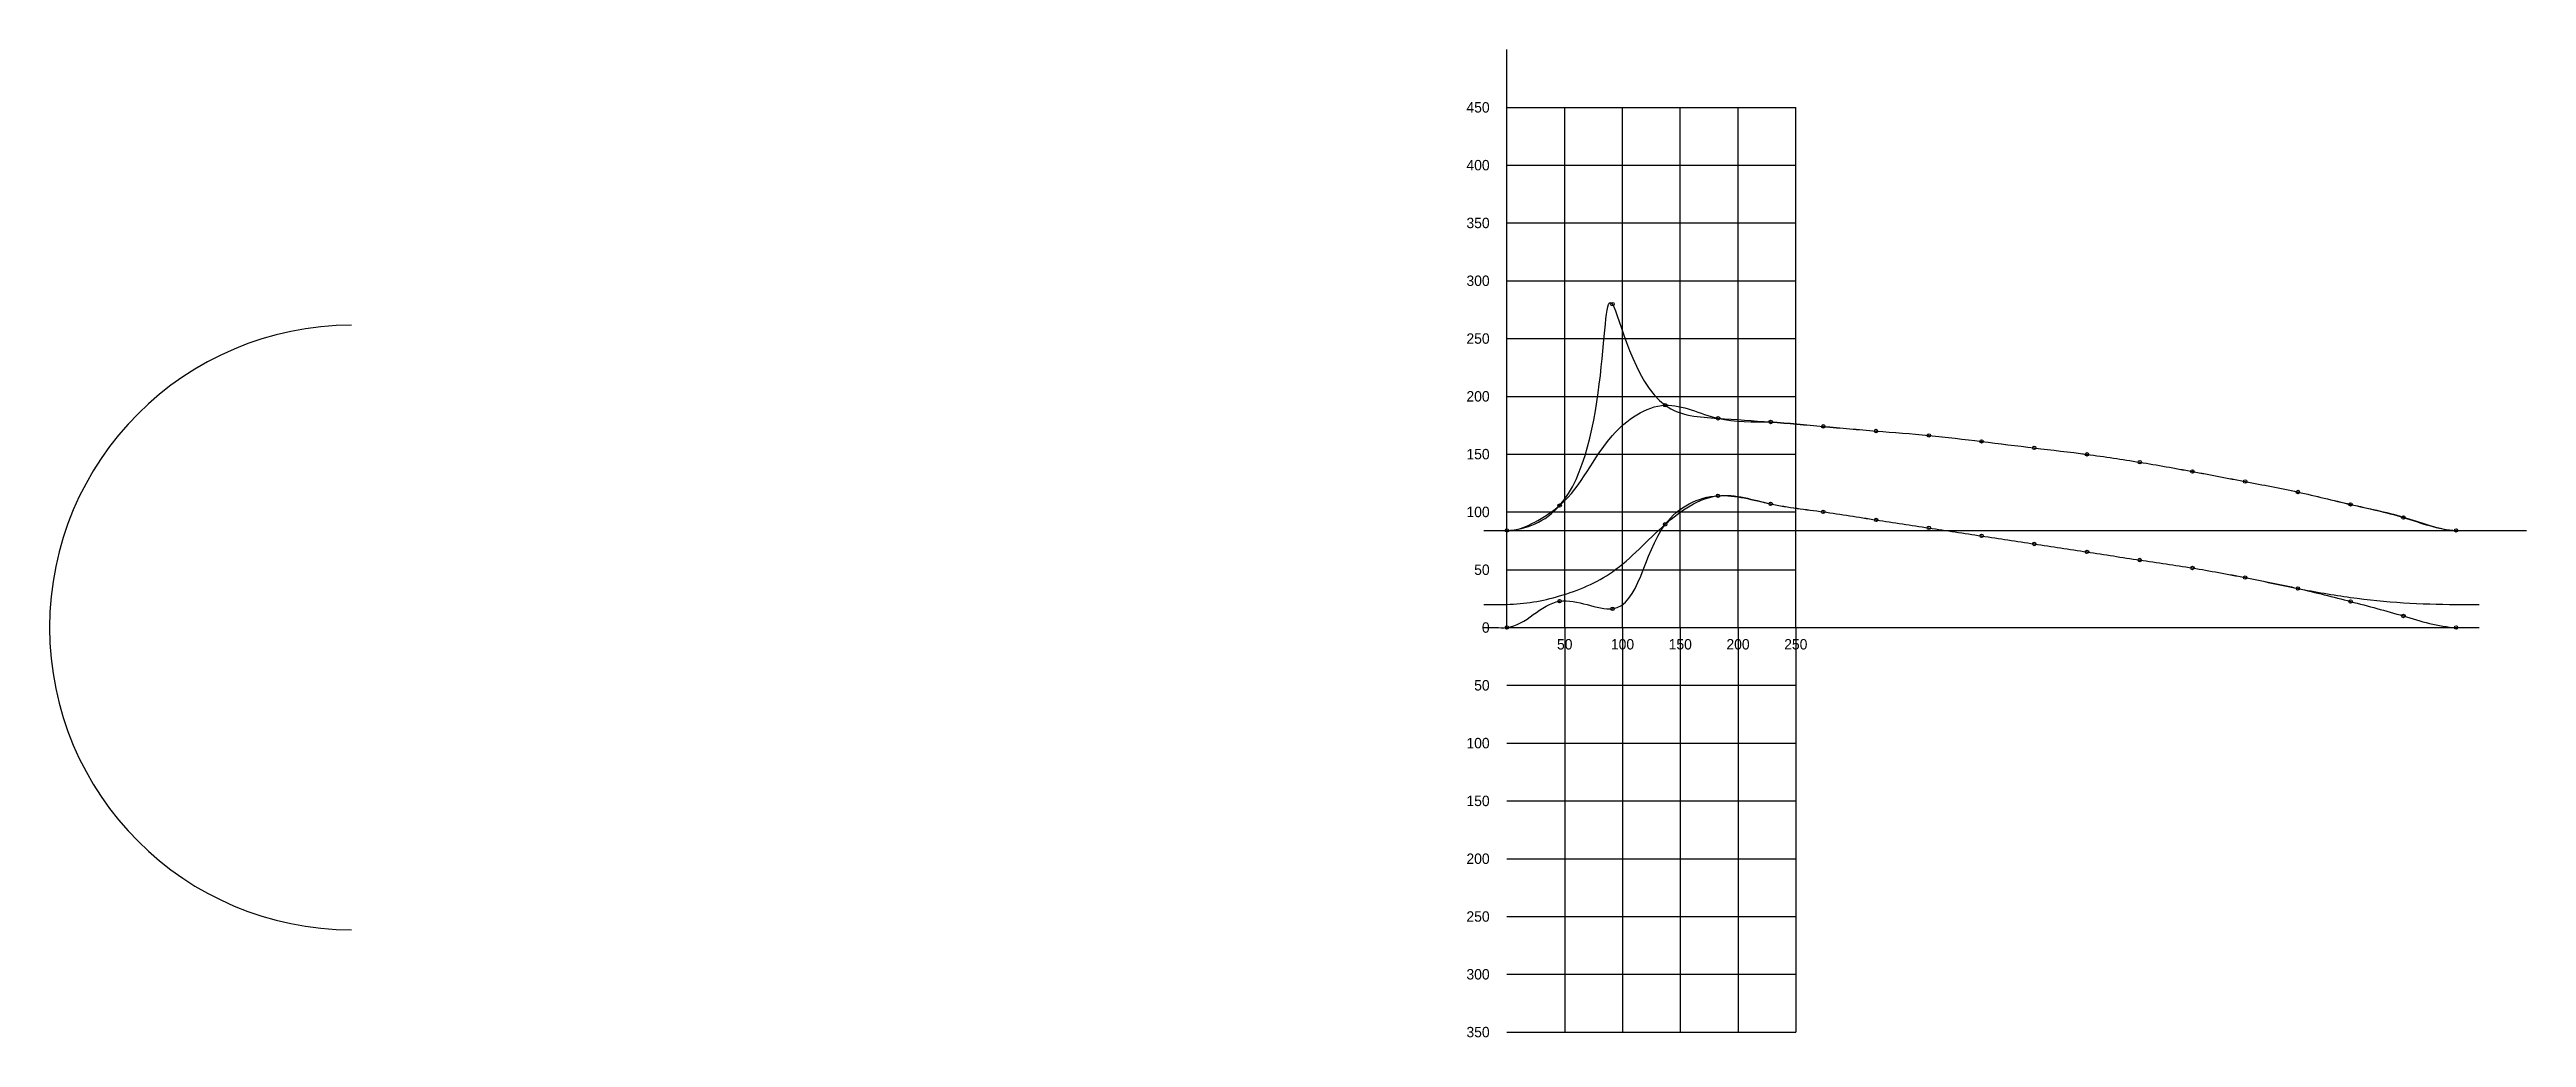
# Model space of a CAD drawing. Header units: millimetres. Extents: x -262 to 1882, y -355 to 500.
import ezdxf
from ezdxf.enums import TextEntityAlignment as Align

# ---------------------------------------------------------------- set-up
doc = ezdxf.new("R2010")
doc.units = ezdxf.units.MM
doc.layers.get('0').update_dxf_attribs({"color": 1})
for name, color, linetype in [('d', 7, 'Continuous'), ('l-b', 3, 'Continuous'), ('l-s', 4, 'Continuous')]:
    doc.layers.add(name, color=color, linetype=linetype)
doc.styles.add('t', font='es_win.shx', dxfattribs={"bigfont": 'my_b_f.shx'})

# ---------------------------------------------------------------- blocks, each defined once
blk = doc.blocks.new('ci-01')
at = {"color": 0}
for radius in [1, 0.1]:
    blk.add_circle((0, 0), radius, dxfattribs=at)

msp = doc.modelspace()

# ---------------------------------------------------------------- linework, layer by layer
for p, q in [((1000, 0), (1000, 500)), ((1000, 450), (1250, 450)), ((1050, 0), (1050, 450)), ((1100, 0), (1100, 450)), ((1150, 0), (1150, 450)), ((1200, 0), (1200, 450)), ((1250, 0), (1250, 450)), ((1000, 400), (1250, 400)), ((1000, 350), (1250, 350)), ((1000, 300), (1250, 300)), ((1000, 250), (1250, 250)), ((1000, 200), (1250, 200)), ((1000, 150), (1250, 150)), ((1000, 100), (1250, 100)), ((1000, 50), (1250, 50)), ((1050, 0), (1050, -350)), ((1100, 0), (1100, -350)), ((1150, 0), (1150, -350)), ((1200, 0), (1200, -350)), ((1250, 0), (1250, -350)), ((1000, -50), (1250, -50)), ((1000, -100), (1250, -100)), ((1000, -150), (1250, -150)), ((1000, -200), (1250, -200)), ((1000, -250), (1250, -250)), ((1000, -300), (1250, -300)), ((1000, -350), (1250, -350))]:
    msp.add_line(p, q)
msp.add_lwpolyline([(0, 261.5, 1), (0, -261.5)], format="xyb")
at = {"layer": 'l-s'}
for p, q in [((980, 84), (1882.4, 84)), ((1000, 0), (1821.5, 0))]:
    msp.add_line(p, q, dxfattribs=at)
for points in [[(980, 84), (990, 84), (1000, 84), (1045.6, 105.5), (1091.3, 279.7), (1136.9, 192.3), (1182.6, 181), (1228.2, 177.8), (1273.8, 174), (1319.5, 170), (1365.1, 166.2), (1410.8, 161), (1456.4, 155.4), (1502, 149.8), (1547.7, 143), (1593.3, 135), (1639, 126.3), (1684.6, 117.2), (1730.2, 106.5), (1775.9, 95.2), (1821.5, 84), (1831.5, 84), (1841.5, 84)], [(980, 0), (990, 0), (1000, 0), (1045.6, 22.8), (1091.3, 16.2), (1136.9, 89.3), (1182.6, 114), (1228.2, 107), (1273.8, 100.1), (1319.5, 93.1), (1365.1, 86.2), (1410.8, 79.3), (1456.4, 72.3), (1502, 65.4), (1547.7, 58.4), (1593.3, 51.5), (1639, 43.2), (1684.6, 33.8), (1730.2, 22.5), (1775.9, 10), (1821.5, 0), (1831.5, 0), (1841.5, 0)]]:
    msp.add_spline(points, degree=3, dxfattribs=at)
at = {"layer": 'l-s', "color": 40, "true_color": 0xf8d731}
msp.add_open_spline([(980, 84), (987.2, 84), (1001.5, 84), (1010.8, 83.8), (1060.5, 108), (1079.4, 162.6), (1135, 202.2), (1181.8, 176.6), (1228.3, 179.1), (1273.8, 173.7), (1319.5, 169.9), (1365.2, 166.6), (1410.8, 161), (1456.4, 155.3), (1502.1, 150.1), (1547.8, 143.2), (1593.4, 135.1), (1639, 126.2), (1684.8, 117.7), (1729.9, 106.1), (1775.5, 97.1), (1809.6, 84), (1821.5, 84), (1832.3, 84), (1841.5, 84)], degree=3, knots=[0, 0, 0, 0, 10, 20, 69.247258, 145.106165, 197.735442, 244.753879, 290.506273, 336.304553, 382.119841, 427.918161, 473.853775, 519.836407, 565.819029, 611.963168, 658.299397, 704.7615, 751.300259, 798.178144, 844.506498, 890.173046, 900.173046, 910.173046, 910.173046, 910.173046, 910.173046], dxfattribs=at)
at = {"layer": 'l-s', "color": 32, "true_color": 0xcd6928}
msp.add_spline([(980, 20), (990, 20), (1000, 20), (1045.6, 27.3), (1091.3, 48.2), (1136.9, 89.3), (1182.6, 114), (1228.2, 107), (1273.8, 100.1), (1319.5, 93.1), (1365.1, 86.2), (1410.8, 79.3), (1456.4, 72.3), (1502, 65.4), (1547.7, 58.4), (1593.3, 51.5), (1639, 43.2), (1684.6, 33.8), (1730.2, 26.1), (1775.9, 21.4), (1821.5, 20), (1831.5, 20), (1841.5, 20)], degree=3, dxfattribs=at)

# ---------------------------------------------------------------- block references
at = {"layer": 'l-b', "xscale": 1.5, "yscale": 1.5, "zscale": 1.5}
for p in [(1091.3, 279.7), (1136.9, 192.3), (1182.6, 181), (1228.2, 177.8), (1273.8, 174), (1319.5, 170), (1365.1, 166.2), (1410.8, 161), (1456.4, 155.4), (1502, 149.8), (1547.7, 143), (1593.3, 135), (1639, 126.3), (1684.6, 117.2), (1730.2, 106.5), (1045.6, 105.5), (1775.9, 95.2), (1000, 84), (1821.5, 84)]:
    msp.add_blockref('ci-01', p, dxfattribs=at)
at = {"layer": 'l-s', "xscale": 1.5, "yscale": 1.5, "zscale": 1.5}
for p in [(1182.6, 114), (1228.2, 107), (1136.9, 89.3), (1273.8, 100.1), (1319.5, 93.1), (1365.1, 86.2), (1410.8, 79.3), (1456.4, 72.3), (1502, 65.4), (1547.7, 58.4), (1593.3, 51.5), (1639, 43.2), (1045.6, 22.8), (1684.6, 33.8), (1730.2, 22.5), (1000, 0), (1091.3, 16.2), (1775.9, 10), (1821.5, 0)]:
    msp.add_blockref('ci-01', p, dxfattribs=at)

# ---------------------------------------------------------------- texts
at = {"layer": 'd', "color": 74, "style": 't'}
for s, p in [('450', (985, 450)), ('400', (985, 400)), ('350', (985, 350)), ('300', (985, 300)), ('250', (985, 250)), ('200', (985, 200)), ('150', (985, 150)), ('100', (985, 100)), ('50', (985, 50)), ('0', (985, 0)), ('50', (985, -50)), ('100', (985, -100)), ('150', (985, -150)), ('200', (985, -200)), ('250', (985, -250)), ('300', (985, -300)), ('350', (985, -350))]:
    msp.add_text(s, height=9, dxfattribs=at).set_placement(p, align=Align.MIDDLE_RIGHT)
at = {"layer": 'l-s', "color": 74, "style": 't'}
for s, p in [('50', (1050, -10)), ('100', (1100, -10)), ('150', (1150, -10)), ('200', (1200, -10)), ('250', (1250, -10))]:
    msp.add_text(s, height=9, dxfattribs=at).set_placement(p, align=Align.TOP_CENTER)

doc.saveas('drawing.dxf')
